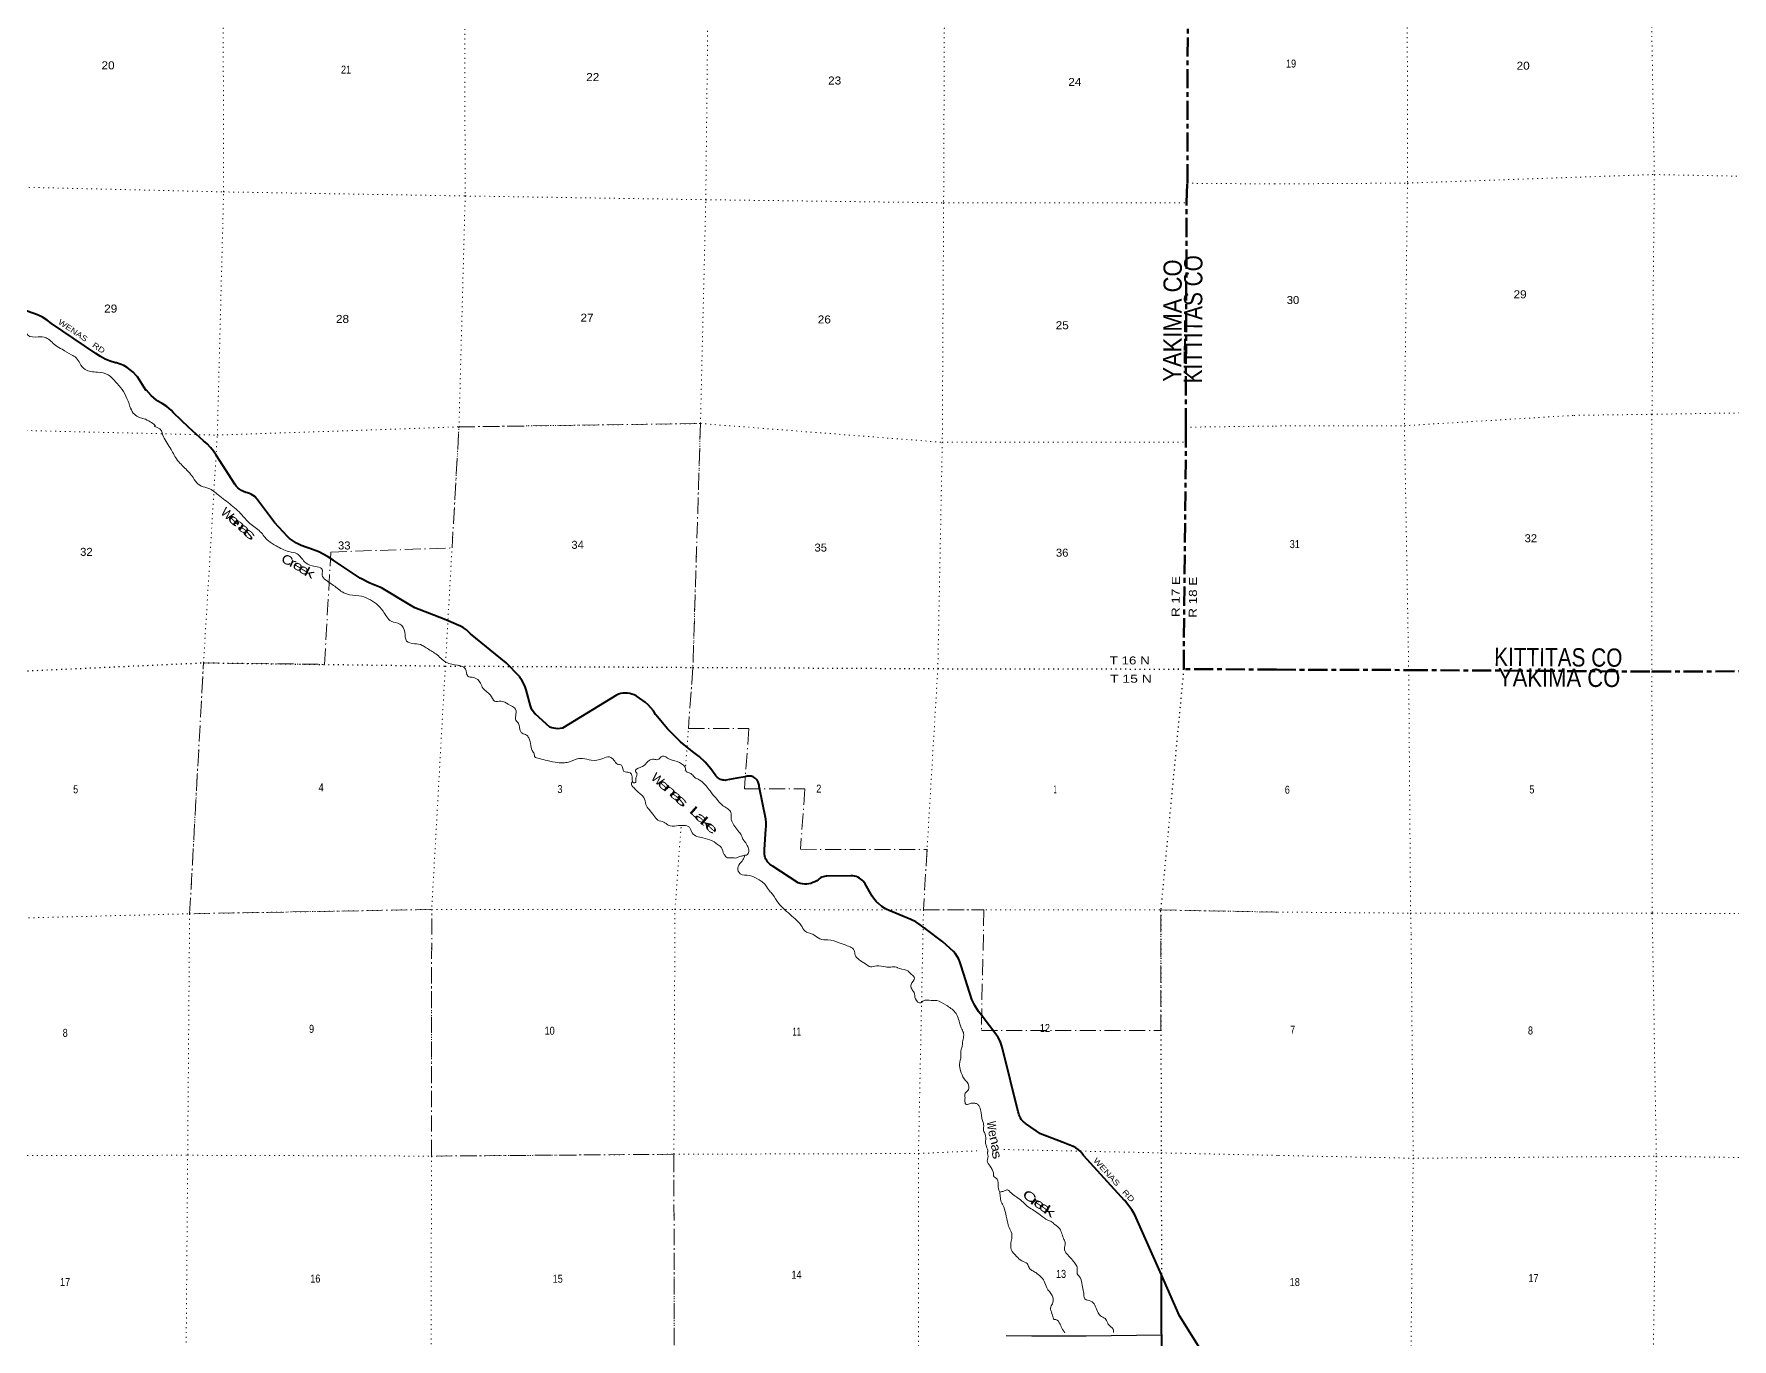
# Model space of a CAD drawing. Header units: feet. Extents: x -6 to 252658, y -374658 to -170635.
# Drawn here: x 67084 to 104215, y -261526 to -232978 of the extents above; entities that cross this region are included whole.
import ezdxf
from ezdxf.enums import TextEntityAlignment as Align

# ---------------------------------------------------------------- set-up
doc = ezdxf.new("R2010")
doc.units = ezdxf.units.FT
doc.header["$LTSCALE"] = 70
for name, pattern in [('DOT_DASHED', [7.7, 5, -1.2, 0.3, -1.2]), ('DOTTED', [1.5, 0.3, -1.2]), ('LONG_DASH_SHORT_DASH', [9.9, 6, -1.2, 1.5, -1.2])]:
    doc.linetypes.add(name, pattern=pattern)
for name, color, linetype, lineweight in [('11', 7, 'LONG_DASH_SHORT_DASH', 60), ('26', 7, 'Continuous', 40), ('27', 7, 'Continuous', 13), ('29', 7, 'Continuous', 25), ('39', 7, 'Continuous', 13), ('44', 7, 'DOT_DASHED', 13), ('6', 7, 'DOTTED', 25), ('7', 7, 'DOTTED', 13)]:
    doc.layers.add(name, color=color, linetype=linetype, lineweight=lineweight)
doc.layers.add('12', color=7, linetype='Continuous')
doc.layers.add('41', color=7, linetype='Continuous')

msp = doc.modelspace()

# ---------------------------------------------------------------- linework, layer by layer
at = {"layer": '11'}
msp.add_line((94256.15, -246882.55), (92224.46, -246871.38), dxfattribs=at)
for points in [[(92224.46, -246871.38), (92272.91, -241886.37), (92269.68, -241579.94), (92288.88, -236672.73), (92304.6, -236244.3), (92315.68, -231319.03), (92329.74, -230954.96), (92325.31, -228908.98)], [(94256.15, -246882.55), (97144.83, -246891.93), (102464.21, -246925.04), (107782.43, -246909.88), (113084.34, -246908.49), (118392.69, -246997.68), (123710.77, -247105.16)]]:
    msp.add_lwpolyline(points, dxfattribs=at)
at = {"layer": '26'}
for points in [[(77843.8, -247323.59), (77822.27, -247256), (77790.19, -247181.52), (77750.51, -247110.81), (77703.66, -247044.63), (77705.65, -247040.6), (77412.68, -246734.12), (76627.75, -246097.86), (76598.38, -246067.24), (76540.5, -246015.95), (76477.58, -245970.99), (76410.3, -245932.86), (76362.43, -245912), (76337.43, -245906), (76312.43, -245890.39), (76102.64, -245800.31), (76065.32, -245784.28), (76052.64, -245780.01), (75409.3, -245531.79), (75286.38, -245461.91), (74681.72, -245096.4), (74426.02, -244990.88), (74220.54, -244885.15), (74220.52, -244881.13), (73623.73, -244485.42), (73499.3, -244406.09), (73312.26, -244309.07), (73116.11, -244232.13), (73026.03, -244207.78), (72923.76, -244169.17), (72826.09, -244120.09), (72734.08, -244061.06), (72673.75, -244012.76), (72649.28, -243993.17), (72625.4, -243967.74), (72345.64, -243668.21), (71975.28, -243168.99), (71971.05, -243163.37), (71942.38, -243129.76), (71910.36, -243099.34), (71875.33, -243072.42), (71837.68, -243049.32), (71797.82, -243030.28), (71756.19, -243015.51), (71713.24, -243005.17), (71667.04, -242986.7), (71622.39, -242963.21), (71580.45, -242935.18), (71541.66, -242902.92), (71506.45, -242866.79), (71475.22, -242827.17), (71067.94, -242191.35), (71012.32, -242104.17), (70946.57, -242021.43), (70872.53, -241946.02), (70791.02, -241878.77), (70472.02, -241586.48), (70136.78, -241264.09), (70082.43, -241209.11), (69988.37, -241128.92), (69886.44, -241059), (69777.76, -241000.12), (69766.21, -240991), (69644.85, -240883.46), (69535.4, -240763.82), (69531.4, -240767.86), (69345, -240479.04), (69313.26, -240439.2), (69254.82, -240377.26), (69190.23, -240321.77), (69120.19, -240273.34), (69045.48, -240232.5), (68966.9, -240199.69), (68885.32, -240175.27), (68864.48, -240170.5), (68750.53, -240136.94), (68640.71, -240091.64), (68536.22, -240035.12), (68438.22, -239967.98), (67464.33, -239308.37), (67375.77, -239239.74), (67270.04, -239173.46), (67157.95, -239118.6), (66185.83, -238780.76)], [(83797.07, -251546.21), (83226.54, -251176.54), (83205.23, -251163.29), (83176.7, -251141.81), (83150.57, -251117.47), (83127.13, -251090.53), (83106.63, -251061.28), (83089.3, -251030.06), (83075.33, -250997.19), (83064.88, -250963.05), (83058.05, -250927.99), (83054.92, -250892.42), (83055.52, -250856.71), (83059.86, -250821.27), (83089.55, -250374.67), (83095.84, -250311.48), (83096.13, -250234.28), (83088.35, -250157.48), (82939.77, -249440.13), (82939.92, -249435.07), (82939.11, -249412), (82935.9, -249389.15), (82930.31, -249366.75), (82922.42, -249345.06), (82912.3, -249324.31), (82900.07, -249304.74), (82885.86, -249286.55), (82869.82, -249269.94), (82852.14, -249255.1), (82833.01, -249242.2), (82812.62, -249231.36), (82791.22, -249222.71), (82769.03, -249216.35), (82746.3, -249212.34), (82723.28, -249210.73), (82700.21, -249211.54), (82677.35, -249214.75), (82654.95, -249220.33), (82633.26, -249228.23), (82450.62, -249257.15), (82215.85, -249304.38), (82203.42, -249304.92), (82176.51, -249304.04), (82149.83, -249300.35), (82123.69, -249293.89), (82098.36, -249284.74), (82074.13, -249272.99), (82051.26, -249258.77), (82030.01, -249242.23), (82010.59, -249223.57), (81993.24, -249202.98), (81978.13, -249180.69), (81885.23, -249050.17), (81763.95, -248910.86), (81628.77, -248784.99), (81481.17, -248673.95), (81222.05, -248463.26), (80936.13, -248181.21), (80681.26, -247870.83), (80676.04, -247861.22), (80629.46, -247786.32), (80575.3, -247716.7), (80514.17, -247653.12), (80446.72, -247596.29), (80273.27, -247470.31), (80249.19, -247455.93), (80204.85, -247434.19), (80158.49, -247417.19), (80110.6, -247405.14), (80061.72, -247398.15), (80012.37, -247396.32), (79963.1, -247399.65), (79914.45, -247408.12), (79866.95, -247421.62), (79821.12, -247440.02), (78641.9, -248162.91), (78632.69, -248165.07), (78588.05, -248172.62), (78542.87, -248175.47), (78497.64, -248173.57), (78452.85, -248166.96), (78409, -248155.71), (78366.57, -248139.93), (78047.63, -247859.7), (78037.67, -247848.72), (78006.59, -247809.4), (77979.79, -247767.05), (77957.56, -247722.13), (77940.15, -247675.13), (77843.8, -247323.59)], [(91736.75, -260120.26), (91159.17, -258809.8), (91090.98, -258700.04), (90975.24, -258544.03), (90944.06, -258502.01), (90933.84, -258494.03), (90041.19, -257517.3), (90035.01, -257507.85), (89999.3, -257460), (89958.78, -257416.14), (89913.91, -257376.77), (89865.16, -257342.29), (89813.07, -257313.11), (89811.07, -257315.13), (89585.6, -257227.59), (89096.41, -257036.56), (88790.94, -256828.55), (88766.05, -256811.6), (88740.94, -256792.23), (88723.83, -256777.93), (88697.66, -256750.95), (88674.45, -256721.38), (88654.47, -256689.54), (88637.92, -256655.79), (88624.99, -256620.5), (88621.1, -256605.03), (88615.8, -256580.03), (88608.58, -256555.03), (88262.51, -255167.69), (88241.95, -255096.87), (88208.5, -255012.52), (88166.42, -254932.13), (88116.16, -254856.58), (87838.95, -254491.71), (87829.91, -254481.24), (87737.87, -254361.5), (87658.85, -254232.8), (87593.71, -254096.55), (87356.66, -253365.49), (87330.78, -253272.35), (87307.17, -253217.06), (87274.15, -253156.86), (87235.01, -253100.44), (87190.19, -253048.43), (86960.04, -252840.23), (86572.74, -252548.23), (86558.21, -252535.52), (86464.89, -252463.45), (86364.54, -252401.53), (86258.28, -252350.44), (85823.37, -252167.23), (85798.67, -252157.62), (85707.82, -252115.19), (85621.91, -252063.49), (85547.2, -251993.42), (85540.03, -251987.99), (85502.78, -251955.95), (85469.08, -251920.19), (85439.3, -251881.1), (85413.77, -251839.12), (85261.64, -251572.28), (85242.92, -251543.18), (85219.48, -251513.74), (85193.09, -251486.91), (85164.04, -251462.98), (85132.65, -251442.22), (85099.27, -251424.86), (85064.25, -251411.08), (85027.98, -251401.04), (84990.86, -251394.84), (84953.3, -251392.56), (84949.27, -251390.57), (84422.12, -251399.44), (84402.33, -251400.93), (84370.85, -251406.02), (84340.08, -251414.36), (84310.36, -251425.88), (84282, -251440.44), (84255.31, -251457.89), (84230.6, -251478.03), (84201.05, -251499.45), (84160.7, -251523.32), (84118.07, -251542.83), (84073.64, -251557.79), (84027.89, -251568.02), (83981.32, -251573.41), (83934.44, -251573.9), (83887.76, -251569.49), (83841.81, -251560.22), (83797.07, -251546.21)], [(91839.63, -272953.16), (91834.28, -272926.56), (91790.77, -268088.47), (91771.79, -265860.85), (91745.44, -262769.25), (91745.16, -262684.83), (91736.85, -260149.99), (91736.75, -260120.26)], [(94332.1, -265285.16), (93041.67, -263135.54), (93026.69, -263110.6), (93013.94, -263085.54), (92996.66, -263049.2), (92977.85, -262995.89), (92964.71, -262940.91), (92957.39, -262884.86), (92921.5, -262569.26), (92918.95, -262534.81), (92900.58, -262404.51), (92868.69, -262276.84), (92823.63, -262153.2), (92765.89, -262034.96), (92131.53, -261015.96), (91736.75, -260120.26)]]:
    msp.add_lwpolyline(points, dxfattribs=at)
at = {"layer": '29'}
msp.add_lwpolyline([(91740.01, -261444.18), (90093.01, -261460.88), (88905.83, -261465.84), (88339.28, -261454.12)], dxfattribs=at)
at = {"layer": '39'}
for points in [[(62807.61, -236096.36), (62874.74, -236123.82), (62975.47, -236175.69), (63058.28, -236257.8), (63116.84, -236313.87), (63221.46, -236341.59), (63273.74, -236351.43), (63356.21, -236371.19), (63488.95, -236400.8), (63527.7, -236505.22), (63514.4, -236644.04), (63571.43, -236786.6), (63714.57, -236880.52), (63745.37, -237001.06), (63825.79, -237012.79), (63984.02, -237293.69), (64101.58, -237484.25), (64176.47, -237586.5), (64231.78, -237781.35), (64246.14, -237835.59), (64288.82, -237925.91), (64361.52, -237996), (64424.15, -238060.09), (64503.21, -238190.49), (64646.28, -238270.33), (64700.87, -238334.46), (64757.41, -238388.53), (64824.18, -238474.73), (64811.18, -238667.85), (64836.29, -238850.75), (64943.36, -238960.92), (65132.2, -238962.14), (65375.3, -238969.17), (65538.34, -239026.81), (65819.98, -239102.06), (65980.96, -239151.67), (66121.86, -239203.37), (66196.6, -239277.47), (66195.1, -239369.98), (66255.57, -239407.94), (66332, -239425.72), (66512.33, -239340.5), (66546.08, -239267.96), (66591.98, -239213.47), (66656.41, -239239.35), (66741.1, -239297.31), (66870.39, -239429.51), (66949.51, -239569.96), (67172.68, -239605.22), (67347.54, -239622.59), (67559.4, -239792.65), (67702.49, -239876.52), (67902.03, -239998.37), (68008.85, -240062.28), (68087.86, -240182.62), (68203.1, -240316.88), (68474.63, -240378.09), (68703.94, -240433.45), (68885.7, -240609.66), (68978.66, -240709.83), (69092.19, -240898.4), (69183.84, -241127.29), (69254.94, -241269.78), (69365.88, -241353.78), (69597.39, -241443.32), (69718.55, -241557.45), (69716.54, -241557.45), (69764.87, -241579.38), (69902.43, -241753.77), (70064.68, -242034.65), (70202.61, -242275.41), (70408.74, -242499.79), (70564.42, -242682.15), (70675.71, -242828.5), (70820.71, -242894.26), (70903.2, -242918.05), (71108.88, -243059.98), (71399.38, -243284.01), (71661.89, -243530.28), (71805.37, -243686.55), (72033.36, -243866.6), (72209.23, -244066.98), (72382.59, -244176.87), (72658.49, -244302.41), (72837.53, -244347.92), (72999.19, -244522.21), (73166.41, -244610.01), (73395.98, -244713.63), (73382.47, -244814.24), (73471.48, -244926.49), (73685.24, -245076.43)], [(73685.24, -245076.43), (73919.1, -245228.3), (74190.5, -245267.39), (74393.76, -245334.92), (74716.64, -245601.05), (74896.66, -245825.54), (75087.82, -245885.08), (75195.29, -246065.63), (75232.51, -246258.54), (75401.56, -246316.16), (75574.52, -246351.64), (75661.19, -246405.57), (75870.84, -246537.43), (76098.84, -246721.5), (76344.29, -246788.86), (76428.76, -246806.6), (76521.52, -246870.57), (76568.56, -247023.22), (76699.32, -247056.86), (76848.64, -247178.92), (76903.53, -247297.35), (77069.06, -247443.47), (77156.14, -247571.81), (77296.76, -247571.23), (77455.84, -247640.95), (77617.15, -247750.89), (77617.93, -247893.68), (77622.47, -247988.18), (77679.12, -248060.34), (77703.76, -248158.78), (77722.23, -248229.1), (77762.66, -248275.18), (77853.26, -248313.02), (77901.82, -248375.16), (77948.93, -248539.87), (77999.96, -248688.48), (78020.22, -248718.57), (78032.63, -248782.87), (78135.33, -248828.7), (78306.32, -248872.23), (78537.57, -248915.51), (78656.12, -248921.04), (78774.55, -248904.46), (79001.13, -248829.1), (79081.46, -248824.75), (79268.5, -248864.19), (79521.4, -248826.93), (79671.88, -248794.13), (79766.68, -248864.12), (79843.48, -248948.27), (79932.01, -248974.04), (79982.98, -249110.58), (80039.32, -249126.44), (80137.89, -249152.17), (80162.57, -249256.65), (80181.13, -249343.05), (80195.29, -249361.09)], [(80195.29, -249361.09), (80239.45, -249354.87), (80245.12, -249290.49), (80256.77, -249218.04), (80274.55, -249163.67), (80234.08, -249109.53), (80338.05, -249020.61), (80432.21, -248973.96), (80534.09, -248870.97), (80638.39, -248842.38), (80718.8, -248852.1), (80824.85, -248777.25), (80979.89, -248842.96), (81203.25, -248912.42), (81283.94, -248972.42), (81308.15, -248992.43), (81346.96, -249108.91), (81449.67, -249156.75), (81528.46, -249236.86), (81631.22, -249292.75), (81756.35, -249398.81), (81851.38, -249511.04), (81916.17, -249603.28), (82019.26, -249719.49), (82122.35, -249835.71), (82211.08, -249897.68), (82299.85, -249967.7), (82330.49, -250060.09), (82326.83, -250124.46), (82343.28, -250194.78), (82408.23, -250315.17), (82499.28, -250433.45), (82562.05, -250523.69), (82568.22, -250549.81), (82608.8, -250624.05), (82681.69, -250728.32), (82714.36, -250824.72), (82704.75, -250903.19), (82664.77, -250939.56), (82630.63, -250939.7), (82606.59, -250951.87), (82542.36, -250962.19), (82448.16, -251000.8), (82333.65, -250999.26), (82247.26, -250997.61), (82188.7, -250941.55), (82156.22, -250881.35), (82099.28, -250754.89), (82073.06, -250734.88), (81913.75, -250624.94), (81710.54, -250565.45), (81577.76, -250529.81), (81478.92, -250455.81), (81415.95, -250329.37), (81297.21, -250289.64), (81134.56, -250300.38), (80953.67, -250283.03), (80854.87, -250217.08), (80728.09, -250175.38), (80641.16, -250075.18), (80535.98, -249944.9), (80465.04, -249830.56), (80420.03, -249681.93), (80413.95, -249671.9), (80349.29, -249603.79), (80258.49, -249529.76), (80197.86, -249463.64), (80155.41, -249415.55), (80170.2, -249319.15)], [(82628.32, -250940.95), (82587.01, -251044.46), (82543.11, -251098.95), (82473.49, -251223.93), (82526.41, -251348.39), (82731.51, -251385.75), (82924.84, -251473.43), (83003.44, -251519.36), (83082.22, -251599.47), (83169.28, -251723.8), (83235.98, -251797.93), (83361.59, -251990.48), (83503.01, -252136.7), (83656.43, -252272.81), (83793.72, -252398.94), (83862.48, -252481.11), (83937.44, -252597.44), (84120.67, -252675.11), (84267.85, -252773.04), (84442.74, -252794.43), (84694.19, -252857.74), (84867.3, -252921.37), (84984.13, -252979.2), (85022.55, -253025.3), (85041.18, -253125.78), (85122.09, -253226), (85267.23, -253317.9), (85374.06, -253383.82), (85504.53, -253365.18), (85707.52, -253384.44), (85822.07, -253392.01), (85944.6, -253391.5), (85968.79, -253405.47), (86157.89, -253454.96), (86274.92, -253549), (86335.62, -253629.19), (86264.08, -253770.26), (86276.66, -253866.74), (86329.34, -253946.97), (86360.23, -254085.61), (86479.22, -254171.59), (86533.21, -254125.11), (86659.71, -254116.54), (86824.48, -254123.89), (87031.93, -254223.58), (87223.6, -254373.62), (87302.78, -254526.13), (87347.9, -254694.87), (87396.67, -254795.23), (87413.04, -254849.46), (87415.22, -254881.63), (87395.78, -254998.35), (87374.54, -255155.31), (87350.81, -255223.79), (87353.46, -255340.42), (87324.27, -255511.49), (87345.18, -255660.22), (87424.46, -255830.84), (87527.79, -255991.29), (87502.23, -256091.96), (87448.28, -256144.47), (87442.83, -256249.07), (87443.41, -256353.65), (87459.69, -256391.79), (87537.96, -256379.4), (87620.25, -256364.98), (87690.62, -256376.75), (87743.08, -256418.76), (87791.98, -256543.25), (87804.61, -256647.77), (87823.24, -256748.25), (87849.83, -256834.62), (87850.52, -256961.32), (87866.85, -257007.5), (87895.82, -257162.24), (87892.09, -257214.54), (87896.38, -257262.79), (87931.12, -257371.25), (87941.45, -257423.49), (87937.5, -257435.58), (87939.86, -257497.91), (87941.89, -257501.93), (87930.53, -257628.67), (87989.42, -257743.06), (88062.56, -257893.59), (88068.93, -257955.91), (88147.69, -258032), (88166.7, -258200.86), (88203.58, -258331.43), (88212.02, -258405.8), (88236.78, -258524.35)], [(88201.78, -258320.7), (88213.52, -258313.28), (88233.57, -258305.16), (88267.68, -258298.98), (88309.78, -258282.71), (88371.94, -258262.34), (88426.43, -258308.37), (88448.64, -258328.39), (88482.95, -258358.41), (88593.88, -258438.4), (88712.93, -258534.43), (88828, -258638.53), (88946.94, -258714.46), (89092.13, -258814.41), (89257.45, -258924.33), (89325.93, -258956.22), (89406.64, -259022.25), (89511.58, -259108.29), (89562.45, -259226.73), (89607.29, -259345.2), (89625.62, -259389.37), (89635.94, -259439.6), (89616.42, -259544.26), (89630.84, -259608.56), (89715.77, -259710.77), (89816.89, -259833.03), (89841.16, -259863.09), (89895.91, -259957.39), (89898.7, -260098.15), (89965.51, -260192.4), (90002.51, -260345.09), (90035.49, -260497.79), (90050.18, -260612.37), (90066.45, -260648.5), (90195.26, -260694.22), (90280.13, -260784.36), (90339.15, -260922.88), (90403.95, -261017.14), (90504.71, -261075.04), (90563.53, -261177.36), (90573.7, -261201.45), (90684.78, -261309.59), (90689.11, -261381.83)], [(88236.78, -258524.35), (88289.62, -258634.74), (88342.96, -258837.64), (88371.77, -258962.21), (88408.62, -259086.75), (88463.57, -259217.24), (88464.19, -259329.86), (88452.45, -259386.22), (88455.45, -259567.21), (88570.78, -259717.56), (88683.82, -259815.64), (88800.66, -259875.48), (88843.33, -259963.79), (88905.93, -260023.86), (88988.57, -260073.8), (89093.48, -260155.82), (89174.4, -260260.06), (89229.46, -260408.65), (89348.87, -260571.05), (89365.81, -260727.85), (89339.98, -260780.24), (89312.37, -260872.87), (89357.28, -261003.41), (89395.97, -261097.77), (89430.13, -261099.64), (89521.1, -261203.83), (89575.94, -261314.22), (89620.5, -261380.4), (89628.06, -261389.96)]]:
    msp.add_spline(points, degree=3, dxfattribs=at)
at = {"layer": '44'}
for points in [[(75781.07, -252128.71), (70488.35, -252223.21), (70791.61, -246733.6), (73436.92, -246768.84), (73577.31, -244310.23), (76226.74, -244220.52), (76377.87, -241573.89), (81658.65, -241499.55), (81493.14, -246833.73), (81394.09, -248169.14), (82717.54, -248171.45), (82619.65, -249491.28), (83943.11, -249493.59), (83845.22, -250813.42), (86612.99, -250818.25), (86534.33, -252138.12), (87854.59, -252138.75), (87800.46, -254778.73), (91726.65, -254780.6), (91721.11, -252140.6), (94278.04, -252186.59)], [(75728.96, -274741.98), (75741.83, -273476.89), (75756.65, -268139.32), (81093.61, -268052.68), (81084.29, -262707.17), (81077.65, -257484.33), (75776.6, -257524.56), (75781.07, -252128.71)]]:
    msp.add_lwpolyline(points, dxfattribs=at)
at = {"layer": '6'}
for points in [[(62837.17, -246858.53), (65369.15, -246979.48), (70791.61, -246733.6), (76079.21, -246804.04), (81493.14, -246833.73), (86848.81, -246861.65), (92224.46, -246871.38), (91995.88, -246869.41)], [(92224.46, -246871.38), (91721.11, -252140.6), (91732.26, -257453.92), (91744.61, -262433.43)]]:
    msp.add_lwpolyline(points, dxfattribs=at)
at = {"layer": '7'}
for p, q in [((92304.6, -236244.3), (94212.31, -236258.49)), ((92269.68, -241579.94), (94234.16, -241553.75))]:
    msp.add_line(p, q, dxfattribs=at)
for points in [[(70392.75, -274759.04), (70434.5, -273472.9), (70431.71, -268217.86), (70404.08, -262758.87), (70445.1, -257497.6), (70487.94, -252219.14), (70791.61, -246733.6), (71093.66, -241752.82), (71231.12, -236432.84), (71217.88, -231105.44), (71176.13, -228984.74)], [(76455.28, -228967.66), (76499.53, -231189.98), (76512.79, -236521.4), (76377.87, -241573.89), (76079.21, -246804.04), (75781.07, -252128.71), (75776.6, -257524.56), (75765.31, -262775.63), (75756.65, -268139.32), (75741.83, -273476.89), (75728.96, -274741.98)], [(81325.75, -249090.53), (81493.14, -246833.73), (81658.65, -241499.55), (81774.34, -236604.01), (81830.51, -231477.44), (81804.18, -228949.12)], [(87051.53, -228929.73), (86996.61, -231371.4), (86975.54, -236670.78), (86946.11, -241909.87), (86848.81, -246861.65), (86534.33, -252138.12), (86425.04, -257468.04), (86428.14, -262777.37), (86445.3, -268088.66), (86515.04, -273462.08), (86499.65, -274703.79)], [(97149.36, -228889.03), (97111.22, -230948.4), (97118.81, -236240.06), (97051.8, -241546.4), (97144.83, -246891.93), (97186.1, -252210.35), (97198.61, -252667.8), (97242.69, -257571.28), (97182.42, -262837.54), (97091.52, -268131.38), (96973.07, -273507.13), (96983.1, -274661.74)], [(102448.21, -228865.86), (102423.59, -230923.08), (102516.38, -236053.48), (102464.52, -241297.79), (102464.21, -246925.04), (102469.86, -252212.64), (102559.4, -257527.94), (102477.98, -262854.12), (102342.64, -267709.19), (102297.56, -273478.01), (102300.33, -274638.56)], [(94212.31, -236258.49), (97118.81, -236240.06), (102516.38, -236053.48), (107804.44, -236154.36), (110564.95, -236378.87), (113079.35, -236317.32), (118344.04, -236490.14), (123583.18, -236541.59)], [(62807.86, -236201.41), (65923.13, -236308.19), (71231.12, -236432.84), (76512.79, -236521.4), (81774.34, -236604.01), (86975.54, -236670.78), (92288.88, -236672.73)], [(94234.16, -241553.75), (97051.8, -241546.4), (100759.87, -241320.79), (102464.52, -241297.79), (107777.92, -241214.18), (113080.99, -241261.06), (118429.01, -241608.34), (123631.06, -241802.1)], [(62822.66, -241582.22), (65868.03, -241627.82), (71093.66, -241752.82), (76377.87, -241573.89), (81658.65, -241499.55), (86946.11, -241909.87), (92285.54, -241907.69)], [(81103.1, -274723.58), (81091.06, -273430.42), (81093.61, -268052.68), (81084.29, -262707.17), (81077.65, -257484.33), (81100.42, -252128.63), (81236.32, -250296.36)], [(62852.13, -252297.05), (65181.79, -252357.99), (70488.35, -252223.21), (75781.07, -252128.71), (81100.42, -252128.63), (86534.33, -252138.12), (91721.11, -252140.6), (94278.04, -252186.59)], [(94278.04, -252186.59), (97186.1, -252210.35), (102469.86, -252212.64), (107825.57, -252236.38), (113188.07, -252445.21), (118435.61, -252450.84), (123732.91, -252368.94)], [(62866.44, -257497.22), (65151.91, -257516.63), (70445.1, -257506.6), (75776.6, -257524.56), (81077.65, -257484.33), (86425.04, -257468.04), (87778.41, -257404.8)], [(88289.92, -257380.9), (91732.26, -257453.92), (94300.01, -257509.86)], [(94300.01, -257509.86), (97242.69, -257571.28), (102559.4, -257527.94), (107867.86, -257611.11), (113255.7, -257750.05), (118488.97, -257767.47), (123776.18, -257687.4)]]:
    msp.add_lwpolyline(points, dxfattribs=at)

# ---------------------------------------------------------------- texts
at = {"layer": '12'}
for s, rotation, width, p in [('YAKIMA CO', 89.776, 0.9, (92173.57, -240585.65)), ('KITTITAS CO', 89.776, 0.85, (92624.59, -240621.41)), ('KITTITAS CO', 359.643, 0.85, (99012.51, -246803.55)), ('YAKIMA CO', 359.643, 0.9, (99095.6, -247248.51))]:
    msp.add_text(s, height=400, rotation=rotation, dxfattribs=dict(at, width=width)).set_placement(p)
at = {"layer": '27'}
for rotation, width, p in [(325.89, 1.25, (67600.03, -239306.7)), (312.425, 1.3, (90237.77, -257628.64))]:
    msp.add_text('WENAS   RD', height=120, rotation=rotation, dxfattribs=dict(at, width=width)).set_placement(p)
at = {"layer": '41'}
for s, rotation, p in [('W', 318.038, (71244.56, -243546.62)), ('W', 318.385, (80655.71, -249352.83)), ('e', 283.308, (87961.28, -257046.72))]:
    msp.add_text(s, height=200, rotation=rotation, dxfattribs=at).set_placement(p, align=Align.CENTER)
for s, rotation, width, p in [('e', 315.618, 2, (71402.86, -243687.29)), ('n', 321.553, 1.9, (71506.66, -243774.58)), ('a', 323.592, 1.8, (71621.93, -243875.59)), ('s', 320.236, 2.1, (71736.95, -243985.08)), ('C', 334.252, 1.25, (72579.71, -244572.2)), ('r', 336.823, 1.45, (72707.47, -244637.91)), ('e', 331.48, 1.45, (72814.63, -244698.8)), ('e', 330.004, 1.5, (72940.42, -244778.09)), ('k', 332.991, 1.6, (73067.76, -244853.44)), ('e', 318.385, 1.9, (80799.36, -249481.18)), ('n', 318.385, 2, (80931.7, -249591.57)), ('a', 318.385, 2, (81067.02, -249715.72)), ('s', 318.385, 2.2, (81177.93, -249815.38)), ('L', 318.385, 1.95, (81499.73, -250086.05)), ('a', 318.385, 2, (81616.5, -250204.39)), ('k', 318.385, 2.15, (81731.24, -250315.98)), ('e', 318.385, 1.9, (81837.9, -250415.98)), ('W', 274.972, 0.75, (87924.82, -256864.89)), ('n', 286.897, 1.2, (87999.06, -257205.3)), ('a', 284.701, 1.15, (88024.11, -257365.91)), ('s', 286.362, 1.3, (88044.08, -257522.93)), ('C', 323.631, 1.5, (88793.79, -258485.43)), ('r', 320.621, 2, (88913.78, -258592.38)), ('e', 326.987, 1.6, (89016.45, -258653.2)), ('e', 325.456, 1.65, (89131.73, -258730.5)), ('k', 326.699, 1.8, (89238.87, -258814.52))]:
    msp.add_text(s, height=200, rotation=rotation, dxfattribs=dict(at, width=width)).set_placement(p, align=Align.CENTER)
at = {"layer": '6'}
for s, rotation, width, p in [('R 17 E', 89.51, 1.25, (92134.19, -245732.75)), ('R 18 E', 89.51, 1.25, (92509.07, -245747.52)), ('T 16 N', 359.896, 1.25, (90605.46, -246768.45)), ('T 15 N', 359.896, 1.3, (90614.41, -247168.5))]:
    msp.add_text(s, height=175, rotation=rotation, dxfattribs=dict(at, width=width)).set_placement(p)
at = {"layer": '7'}
for s, width, p in [('19', 0.85, (94461.98, -233712.89)), ('20', 1.1, (68560.69, -233751.44)), ('21', 0.85, (73798.08, -233845.27)), ('22', 1.1, (79159.79, -234008.29)), ('23', 1.1, (84449.04, -234083.88)), ('20', 1.1, (99504.82, -233759.71)), ('24', 1.1, (89701.5, -234115.68)), ('30', 1.05, (94478.23, -238884.99)), ('29', 1.1, (99437.15, -238760.45)), ('29', 1.1, (68618.98, -239072.25)), ('28', 1.1, (73687.5, -239299.21)), ('27', 1.1, (79034.69, -239271.64)), ('26', 1.1, (84222.87, -239310.11)), ('25', 1.1, (89425.87, -239437.07)), ('32', 1.05, (99679.01, -244096.7)), ('32', 1.05, (68093.46, -244394.27)), ('33', 1.05, (73732.76, -244254.35)), ('34', 1.05, (78835.38, -244240.35)), ('35', 1.05, (84151.68, -244300.64)), ('36', 1.05, (89430.42, -244411.55)), ('31', 0.85, (94543.14, -244224.61)), ('5', 0.85, (67940.88, -249587.98)), ('4', 0.85, (73308.43, -249547.74)), ('3', 0.85, (78529.45, -249582.84)), ('2', 0.85, (84190.53, -249574.25)), ('1', 0.4, (89379.85, -249586.78)), ('6', 0.85, (94434.88, -249596.99)), ('5', 0.85, (99782.51, -249591.48)), ('9', 0.85, (73099.18, -254828.25)), ('10', 0.85, (78249.28, -254868.82)), ('11', 0.65, (83671.6, -254887.58)), ('12', 0.85, (89079.28, -254808.83)), ('7', 0.85, (94553.98, -254845.58)), ('8', 0.85, (99752.12, -254864.21)), ('8', 0.85, (67712.16, -254915.83)), ('17', 0.85, (67654.36, -260365.59)), ('16', 0.85, (73125.57, -260290.64)), ('15', 0.85, (78426.62, -260294.93)), ('14', 0.85, (83647.09, -260207.24)), ('13', 0.85, (89432.35, -260188.65)), ('18', 0.85, (94542.84, -260367.03)), ('17', 0.85, (99762.62, -260280.14))]:
    msp.add_text(s, height=175, dxfattribs=dict(at, width=width)).set_placement(p)

doc.saveas('drawing.dxf')
